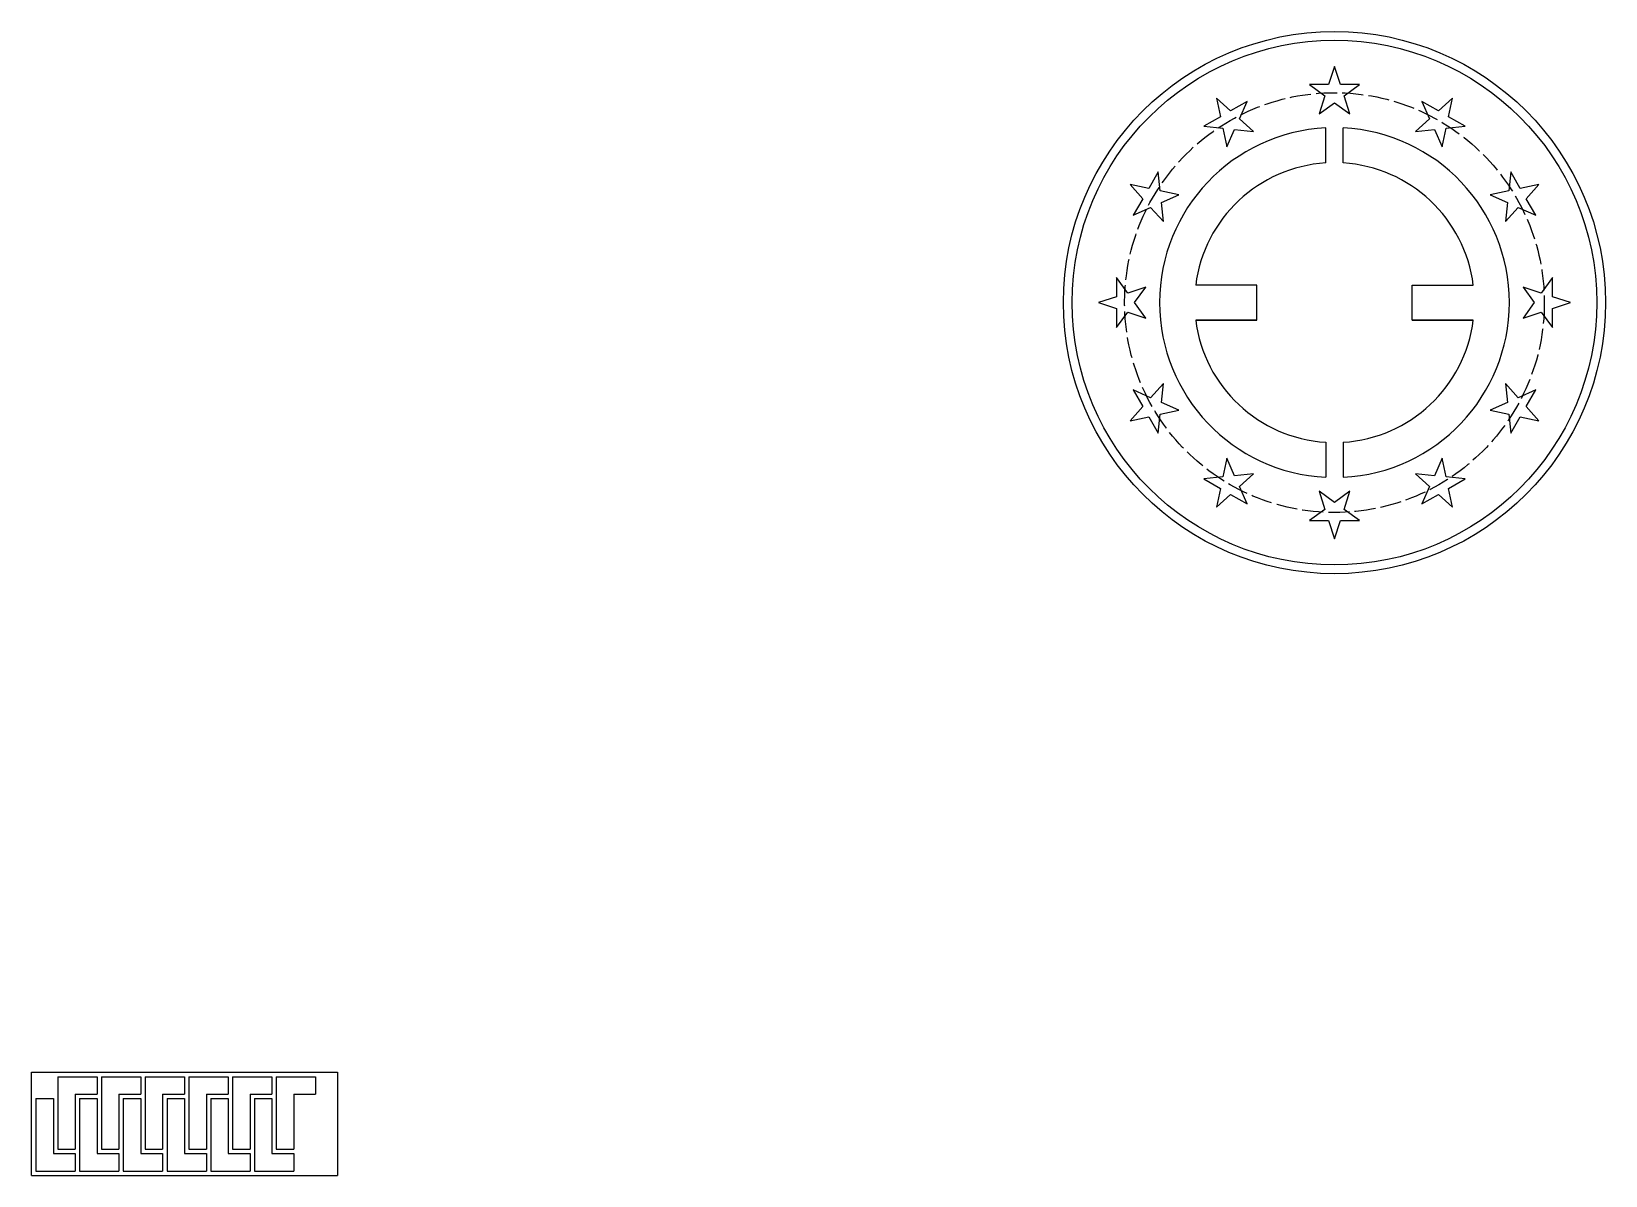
# Model space of a CAD drawing. Header units: millimetres. Extents: x 2001 to 2901, y 1752 to 2406.
import ezdxf

# ---------------------------------------------------------------- set-up
doc = ezdxf.new("R2010")
doc.units = ezdxf.units.MM
doc.linetypes.add('ACAD_ISO02W100', pattern=[15, 12, -3])

# ---------------------------------------------------------------- blocks, each defined once
blk = doc.blocks.new('*U4')
for p, q in [((0, 13.57), (-3.37, 3.2)), ((3.37, 3.2), (0, 13.57)), ((-3.37, 3.2), (-14.27, 3.2)), ((-14.27, 3.2), (-5.45, -3.2)), ((14.27, 3.2), (3.37, 3.2)), ((5.45, -3.2), (14.27, 3.2)), ((-5.45, -3.2), (-8.82, -13.57)), ((-8.82, -13.57), (0, -7.16)), ((0, -7.16), (8.82, -13.57)), ((8.82, -13.57), (5.45, -3.2))]:
    blk.add_line(p, q)
blk = doc.blocks.new('*U5')
at = {"color": 0, "linetype": 'ByBlock', "lineweight": -2, "transparency": 16777216}
blk.add_blockref('*U4', (2746.39, 2372.35), dxfattribs=at)
for p, rotation in [((2685.67, 2356.08), 29.99999999999999), ((2807.1, 2356.08), 330.0000000000001), ((2641.22, 2311.64), 59.99999999999999), ((2851.55, 2311.64), 299.9999999999999), ((2624.95, 2250.92), 90), ((2867.82, 2250.92), 270), ((2641.22, 2190.2), 120), ((2851.55, 2190.2), 240), ((2685.67, 2145.76), 150), ((2807.1, 2145.76), 210), ((2746.39, 2129.49), 180)]:
    blk.add_blockref('*U4', p, dxfattribs=dict(at, rotation=rotation))

msp = doc.modelspace()

# ---------------------------------------------------------------- linework, layer by layer
for p, q in [((2741.39, 2330.76), (2741.39, 2350.79)), ((2751.39, 2330.76), (2751.39, 2350.79)), ((2702.01, 2260.92), (2667.01, 2260.92)), ((2702.01, 2260.92), (2667.01, 2260.92)), ((2702.01, 2240.92), (2702.01, 2260.92)), ((2790.76, 2240.92), (2790.76, 2260.92)), ((2790.76, 2260.92), (2825.76, 2260.92)), ((2790.76, 2260.92), (2825.76, 2260.92)), ((2667.01, 2240.92), (2702.01, 2240.92)), ((2702.01, 2240.92), (2667.01, 2240.92)), ((2825.76, 2240.92), (2790.76, 2240.92)), ((2790.76, 2240.92), (2825.76, 2240.92)), ((2741.39, 2171.08), (2741.39, 2151.05)), ((2751.39, 2171.08), (2751.39, 2151.05)), ((2001.24, 1808.38, 5), (2001.24, 1810.88, 5)), ((2001.24, 1810.88, 5), (2003.74, 1810.88, 5)), ((2003.74, 1810.88, 5), (2013.74, 1810.88, 5)), ((2013.74, 1810.88, 5), (2016.24, 1810.88, 5)), ((2016.24, 1810.88, 5), (2026.24, 1810.88, 5)), ((2026.24, 1810.88, 5), (2028.74, 1810.88, 5)), ((2028.74, 1810.88, 5), (2038.74, 1810.88, 5)), ((2038.74, 1810.88, 5), (2041.24, 1810.88, 5)), ((2041.24, 1810.88, 5), (2051.24, 1810.88, 5)), ((2051.24, 1810.88, 10), (2053.74, 1810.88, 10)), ((2053.74, 1810.88, 10), (2063.74, 1810.88, 10)), ((2063.74, 1810.88, 10), (2066.24, 1810.88, 10)), ((2066.24, 1810.88, 10), (2076.24, 1810.88, 10)), ((2076.24, 1810.88, 10), (2078.74, 1810.88, 10)), ((2078.74, 1810.88, 10), (2088.74, 1810.88, 10)), ((2088.74, 1810.88, 10), (2091.24, 1810.88, 10)), ((2091.24, 1810.88, 10), (2101.24, 1810.88, 10)), ((2101.24, 1810.88, 15), (2103.74, 1810.88, 15)), ((2103.74, 1810.88, 15), (2113.74, 1810.88, 15)), ((2113.74, 1810.88, 15), (2116.24, 1810.88, 15)), ((2116.24, 1810.88, 15), (2126.24, 1810.88, 15)), ((2126.24, 1810.88, 15), (2128.74, 1810.88, 15)), ((2128.74, 1810.88, 15), (2138.74, 1810.88, 15)), ((2138.74, 1810.88, 15), (2141.24, 1810.88, 15)), ((2141.24, 1810.88, 15), (2151.24, 1810.88, 15)), ((2151.24, 1810.88, 20), (2153.74, 1810.88, 20)), ((2153.74, 1810.88, 20), (2163.74, 1810.88, 20)), ((2163.74, 1810.88, 20), (2166.24, 1810.88, 20)), ((2166.24, 1810.88, 20), (2176.24, 1810.88, 20)), ((2176.24, 1810.88, 20), (2176.24, 1751.88, 20)), ((2001.24, 1798.38, 5), (2001.24, 1808.38, 5)), ((2016.24, 1808.38, 5), (2016.24, 1766.88, 5)), ((2016.24, 1808.38, 5), (2038.74, 1808.38, 5)), ((2038.74, 1808.38, 5), (2038.74, 1798.38, 5)), ((2041.24, 1808.38, 5), (2041.24, 1766.88, 5)), ((2041.24, 1808.38, 5), (2063.74, 1808.38, 5)), ((2063.74, 1808.38, 10), (2063.74, 1798.38, 10)), ((2066.24, 1808.38, 10), (2066.24, 1766.88, 10)), ((2066.24, 1808.38, 5), (2088.74, 1808.38, 5)), ((2088.74, 1808.38, 10), (2088.74, 1798.38, 10)), ((2091.24, 1808.38, 10), (2091.24, 1766.88, 10)), ((2091.24, 1808.38, 5), (2113.74, 1808.38, 5)), ((2113.74, 1808.38, 15), (2113.74, 1798.38, 15)), ((2116.24, 1808.38, 15), (2116.24, 1766.88, 15)), ((2116.24, 1808.38, 5), (2138.74, 1808.38, 5)), ((2138.74, 1808.38, 15), (2138.74, 1798.38, 15)), ((2141.24, 1808.38, 15), (2141.24, 1766.88, 15)), ((2141.24, 1808.38, 5), (2163.74, 1808.38, 5)), ((2163.74, 1808.38, 20), (2163.74, 1798.38, 20)), ((2001.24, 1795.88, 5), (2001.24, 1798.38, 5)), ((2001.24, 1766.88), (2001.24, 1795.88, 5)), ((2003.74, 1795.88, 5), (2013.74, 1795.88, 5)), ((2003.74, 1795.88, 5), (2003.74, 1754.38, 5)), ((2013.74, 1795.88, 5), (2013.74, 1764.38, 5)), ((2026.24, 1798.38, 5), (2038.74, 1798.38, 5)), ((2026.24, 1798.38, 5), (2026.24, 1766.88, 5)), ((2028.74, 1795.88, 5), (2038.74, 1795.88, 5)), ((2028.74, 1795.88, 5), (2028.74, 1754.38, 5)), ((2038.74, 1795.88, 5), (2038.74, 1764.38, 5)), ((2051.24, 1798.38, 5), (2051.24, 1766.88, 5)), ((2051.24, 1798.38, 5), (2063.74, 1798.38, 5)), ((2053.74, 1795.88, 10), (2053.74, 1754.38, 10)), ((2053.74, 1795.88, 5), (2063.74, 1795.88, 5)), ((2063.74, 1795.88, 10), (2063.74, 1764.38, 10)), ((2076.24, 1798.38, 10), (2076.24, 1766.88, 10)), ((2076.24, 1798.38, 5), (2088.74, 1798.38, 5)), ((2078.74, 1795.88, 10), (2078.74, 1754.38, 10)), ((2078.74, 1795.88, 5), (2088.74, 1795.88, 5)), ((2088.74, 1795.88, 10), (2088.74, 1764.38, 10)), ((2101.24, 1798.38, 15), (2101.24, 1766.88, 15)), ((2101.24, 1798.38, 5), (2113.74, 1798.38, 5)), ((2103.74, 1795.88, 15), (2103.74, 1754.38, 15)), ((2103.74, 1795.88, 5), (2113.74, 1795.88, 5)), ((2113.74, 1795.88, 15), (2113.74, 1764.38, 15)), ((2126.24, 1798.38, 15), (2126.24, 1766.88, 15)), ((2126.24, 1798.38, 5), (2138.74, 1798.38, 5)), ((2128.74, 1795.88, 15), (2128.74, 1754.38, 15)), ((2128.74, 1795.88, 5), (2138.74, 1795.88, 5)), ((2138.74, 1795.88, 15), (2138.74, 1764.38, 15)), ((2151.24, 1798.38, 15), (2151.24, 1766.88, 15)), ((2151.24, 1798.38, 5), (2163.74, 1798.38, 5)), ((2001.24, 1764.38), (2001.24, 1766.88)), ((2001.24, 1754.38), (2001.24, 1764.38)), ((2013.74, 1764.38), (2026.24, 1764.38)), ((2016.24, 1766.88), (2026.24, 1766.88)), ((2026.24, 1764.38, 5), (2026.24, 1754.38, 5)), ((2038.74, 1764.38), (2051.24, 1764.38)), ((2041.24, 1766.88), (2051.24, 1766.88)), ((2051.24, 1764.38, 5), (2051.24, 1754.38, 5)), ((2063.74, 1764.38), (2076.24, 1764.38)), ((2066.24, 1766.88), (2076.24, 1766.88)), ((2076.24, 1764.38, 10), (2076.24, 1754.38, 10)), ((2088.74, 1764.38), (2101.24, 1764.38)), ((2091.24, 1766.88), (2101.24, 1766.88)), ((2101.24, 1764.38, 15), (2101.24, 1754.38, 15)), ((2113.74, 1764.38), (2126.24, 1764.38)), ((2116.24, 1766.88), (2126.24, 1766.88)), ((2126.24, 1764.38, 15), (2126.24, 1754.38, 15)), ((2138.74, 1764.38), (2151.24, 1764.38)), ((2141.24, 1766.88), (2151.24, 1766.88)), ((2151.24, 1764.38, 15), (2151.24, 1754.38, 15)), ((2001.24, 1751.88), (2001.24, 1754.38)), ((2001.24, 1751.88), (2176.24, 1751.88)), ((2003.74, 1754.38), (2026.24, 1754.38)), ((2028.74, 1754.38), (2051.24, 1754.38)), ((2053.74, 1754.38), (2076.24, 1754.38)), ((2078.74, 1754.38), (2101.24, 1754.38)), ((2103.74, 1754.38), (2126.24, 1754.38)), ((2128.74, 1754.38), (2151.24, 1754.38))]:
    msp.add_line(p, q)
for radius in [155, 150]:
    msp.add_circle((2746.39, 2250.92), radius)
at = {"linetype": 'ACAD_ISO02W100'}
msp.add_circle((2746.39, 2250.92), 120, dxfattribs=at)
for radius, start, end in [(100, 92.86598, 267.13402), (100, 272.86598, 87.13402), (80, 93.58332, 172.81924), (80, 7.18076, 86.41668), (80, 187.18076, 266.41668), (80, 273.58332, 352.81924)]:
    msp.add_arc((2746.39, 2250.92), radius, start, end)

# ---------------------------------------------------------------- block references
msp.add_blockref('*U5', (0, 0))

doc.saveas('drawing.dxf')
